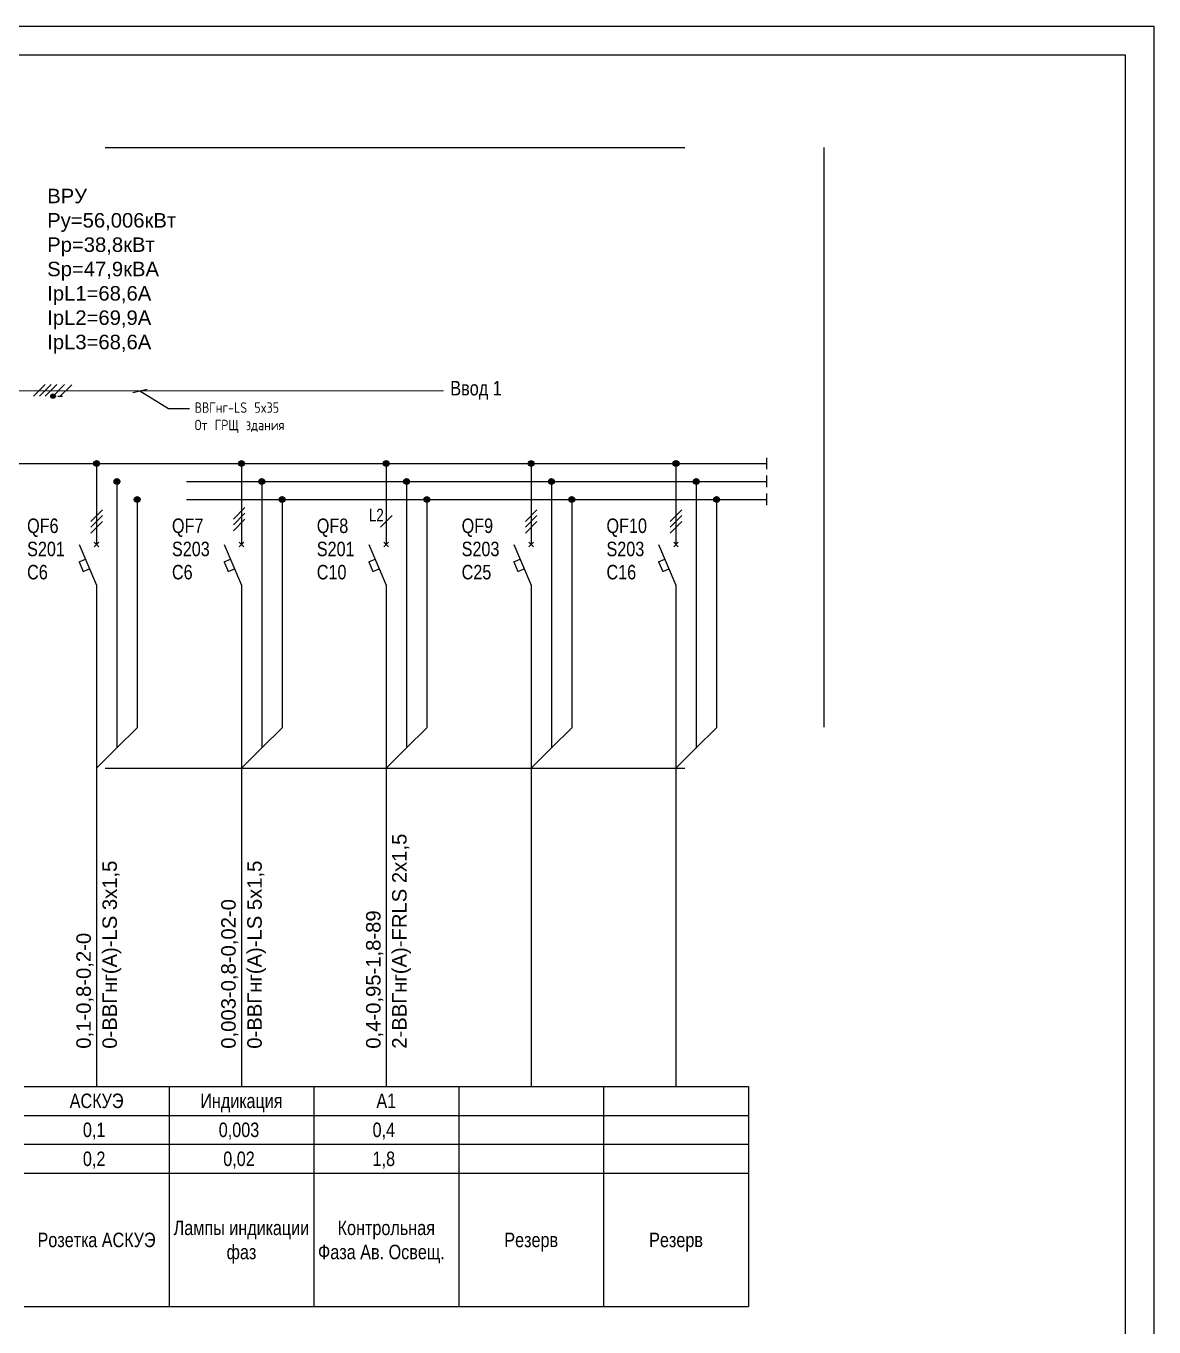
# Model space of a CAD drawing. Header units: metres. Extents: x -1525 to -1043, y -1331 to -1144.
# Drawn here: x -1483.69 to -1464.22, y -1257.56 to -1235.11 of the extents above; entities that cross this region are included whole.
import ezdxf
from ezdxf import colors
from ezdxf.entities.mleader import LeaderData, LeaderLine
from ezdxf.math import Vec2, Vec3

# ---------------------------------------------------------------- set-up
doc = ezdxf.new("R2010")
doc.units = ezdxf.units.M
doc.header["$MEASUREMENT"] = 0
doc.linetypes.add('ELPROJECT1', pattern=[15, 10, -5])
doc.layers.add('ELPROJECT', color=7, linetype='Continuous')
doc.styles.add('ELPROJECT', font='Arial')
doc.styles.get("Standard").update_dxf_attribs({"font": 'txt.shx', "width": 0.8, "height": 0.0025})

# ---------------------------------------------------------------- blocks, each defined once
blk = doc.blocks.new('BLOCK_SWITCH_LINE')
for p, q in [((0, 0), (0, -4)), ((-3, -4), (0, -11)), ((0, -11), (0, -14.5))]:
    blk.add_line(p, q)
blk = doc.blocks.new('BLOCK_SWITCH')
for p, q in [((-0.4, -4.4), (0.4, -3.6)), ((-0.4, -3.6), (0.4, -4.4))]:
    blk.add_line(p, q)
blk.add_blockref('BLOCK_SWITCH_LINE', (0, 0))
blk = doc.blocks.new('BLOCK_AUTOMATIC')
for p, q in [((-3, -7), (-1.9138, -6.5345)), ((-3, -7), (-2.3, -8.6333)), ((-2.3, -8.6333), (-1.2138, -8.1678))]:
    blk.add_line(p, q)
blk.add_blockref('BLOCK_SWITCH', (0, 0))
blk = doc.blocks.new('BLOCK_DOT')
for radius in [0.5, 0.4, 0.3, 0.2, 0.1, 0]:
    blk.add_circle((0, 0), radius)
blk = doc.blocks.new('_Oblique')
at = {"color": 0, "linetype": 'ByBlock', "lineweight": -2}
blk.add_line((0.5, 0.5), (-0.5, -0.5), dxfattribs=at)

msp = doc.modelspace()

# ---------------------------------------------------------------- linework, layer by layer
at = {"lineweight": 15}
msp.add_line((-1485.19825277, -1241.40349012), (-1476.48554232, -1241.40349012), dxfattribs=at)
at = {"layer": 'ELPROJECT'}
for p, q in [((-1506.22162835, -1235.10735083), (-1464.22162835, -1235.10735083)), ((-1464.22162835, -1235.10735083), (-1464.22162835, -1264.80735083)), ((-1504.22162835, -1235.60735083), (-1464.72162835, -1235.60735083)), ((-1464.72162835, -1235.60735083), (-1464.72162835, -1264.30735083)), ((-1483.55826465, -1241.49668335), (-1483.35826465, -1241.29668335)), ((-1483.45826465, -1241.49668335), (-1483.25826465, -1241.29668335)), ((-1483.35826465, -1241.49668335), (-1483.15826465, -1241.29668335)), ((-1483.2241724, -1241.49578876), (-1483.0241724, -1241.29578876)), ((-1483.10190113, -1241.49741069), (-1482.90190113, -1241.29741069)), ((-1483.14190113, -1241.49741069), (-1483.06190113, -1241.49741069)), ((-1495.92162835, -1242.65735083), (-1470.9113856, -1242.65735083)), ((-1482.47162835, -1242.65735083), (-1482.47162835, -1243.65735083)), ((-1479.97162835, -1242.65735083), (-1479.97162835, -1243.65735083)), ((-1477.47162835, -1242.65735083), (-1477.47162835, -1243.65735083)), ((-1474.97162835, -1242.65735083), (-1474.97162835, -1243.65735083)), ((-1472.47162835, -1242.65735083), (-1472.47162835, -1243.65735083)), ((-1470.9113856, -1242.55735083), (-1470.9113856, -1242.75735083)), ((-1482.12162835, -1242.96735083), (-1482.12162835, -1247.56735083)), ((-1479.62162835, -1242.96735083), (-1479.62162835, -1247.56735083)), ((-1477.12162835, -1242.96735083), (-1477.12162835, -1247.56735083)), ((-1474.62162835, -1242.96735083), (-1474.62162835, -1247.56735083)), ((-1472.12162835, -1242.96735083), (-1472.12162835, -1247.56735083)), ((-1470.9113856, -1242.86735083), (-1470.9113856, -1243.06735083)), ((-1470.9113856, -1243.17735083), (-1470.9113856, -1243.37735083)), ((-1481.77162835, -1243.27735083), (-1481.77162835, -1247.21735083)), ((-1480.11162835, -1243.61735083), (-1479.91162835, -1243.41735083)), ((-1479.27162835, -1243.27735083), (-1479.27162835, -1247.21735083)), ((-1476.77162835, -1243.27735083), (-1476.77162835, -1247.21735083)), ((-1474.27162835, -1243.27735083), (-1474.27162835, -1247.21735083)), ((-1471.77162835, -1243.27735083), (-1471.77162835, -1247.21735083)), ((-1482.57162835, -1243.65735083), (-1482.37162835, -1243.45735083)), ((-1482.57162835, -1243.75735083), (-1482.37162835, -1243.55735083)), ((-1480.11162835, -1243.71735083), (-1479.91162835, -1243.51735083)), ((-1480.11162835, -1243.81735083), (-1479.91162835, -1243.61735083)), ((-1477.57162835, -1243.75735083), (-1477.37162835, -1243.55735083)), ((-1475.07162835, -1243.65735083), (-1474.87162835, -1243.45735083)), ((-1475.07162835, -1243.75735083), (-1474.87162835, -1243.55735083)), ((-1472.57162835, -1243.65735083), (-1472.37162835, -1243.45735083)), ((-1472.57162835, -1243.75735083), (-1472.37162835, -1243.55735083)), ((-1482.57162835, -1243.85735083), (-1482.37162835, -1243.65735083)), ((-1475.07162835, -1243.85735083), (-1474.87162835, -1243.65735083)), ((-1472.57162835, -1243.85735083), (-1472.37162835, -1243.65735083)), ((-1482.47162835, -1245.10735083), (-1482.47162835, -1253.40735083)), ((-1479.97162835, -1245.10735083), (-1479.97162835, -1253.40735083)), ((-1477.47162835, -1245.10735083), (-1477.47162835, -1253.40735083)), ((-1474.97162835, -1245.10735083), (-1474.97162835, -1253.40735083)), ((-1472.47162835, -1245.10735083), (-1472.47162835, -1253.40735083)), ((-1482.12162835, -1247.56735083), (-1481.77162835, -1247.21735083)), ((-1479.62162835, -1247.56735083), (-1479.27162835, -1247.21735083)), ((-1477.12162835, -1247.56735083), (-1476.77162835, -1247.21735083)), ((-1474.62162835, -1247.56735083), (-1474.27162835, -1247.21735083)), ((-1472.12162835, -1247.56735083), (-1471.77162835, -1247.21735083)), ((-1482.47162835, -1247.91735083), (-1482.12162835, -1247.56735083)), ((-1479.97162835, -1247.91735083), (-1479.62162835, -1247.56735083)), ((-1477.47162835, -1247.91735083), (-1477.12162835, -1247.56735083)), ((-1474.97162835, -1247.91735083), (-1474.62162835, -1247.56735083)), ((-1472.47162835, -1247.91735083), (-1472.12162835, -1247.56735083)), ((-1483.72162835, -1253.40735083), (-1481.22162835, -1253.40735083)), ((-1481.22162835, -1253.40735083), (-1481.22162835, -1257.20735083)), ((-1481.22162835, -1253.40735083), (-1478.72162835, -1253.40735083)), ((-1478.72162835, -1253.40735083), (-1478.72162835, -1257.20735083)), ((-1478.72162835, -1253.40735083), (-1476.22162835, -1253.40735083)), ((-1476.22162835, -1253.40735083), (-1476.22162835, -1257.20735083)), ((-1476.22162835, -1253.40735083), (-1476.22162835, -1257.20735083)), ((-1476.22162835, -1253.40735083), (-1473.72162835, -1253.40735083)), ((-1473.72162835, -1253.40735083), (-1473.72162835, -1257.20735083)), ((-1473.72162835, -1253.40735083), (-1473.72162835, -1257.20735083)), ((-1473.72162835, -1253.40735083), (-1471.22162835, -1253.40735083)), ((-1471.22162835, -1253.40735083), (-1471.22162835, -1257.20735083)), ((-1483.72162835, -1253.90735083), (-1481.22162835, -1253.90735083)), ((-1481.22162835, -1253.90735083), (-1478.72162835, -1253.90735083)), ((-1478.72162835, -1253.90735083), (-1476.22162835, -1253.90735083)), ((-1476.22162835, -1253.90735083), (-1473.72162835, -1253.90735083)), ((-1473.72162835, -1253.90735083), (-1471.22162835, -1253.90735083)), ((-1483.72162835, -1254.40735083), (-1481.22162835, -1254.40735083)), ((-1481.22162835, -1254.40735083), (-1478.72162835, -1254.40735083)), ((-1478.72162835, -1254.40735083), (-1476.22162835, -1254.40735083)), ((-1476.22162835, -1254.40735083), (-1473.72162835, -1254.40735083)), ((-1473.72162835, -1254.40735083), (-1471.22162835, -1254.40735083)), ((-1483.72162835, -1254.90735083), (-1481.22162835, -1254.90735083)), ((-1481.22162835, -1254.90735083), (-1478.72162835, -1254.90735083)), ((-1478.72162835, -1254.90735083), (-1476.22162835, -1254.90735083)), ((-1476.22162835, -1254.90735083), (-1473.72162835, -1254.90735083)), ((-1473.72162835, -1254.90735083), (-1471.22162835, -1254.90735083)), ((-1483.72162835, -1257.20735083), (-1481.22162835, -1257.20735083)), ((-1481.22162835, -1257.20735083), (-1478.72162835, -1257.20735083)), ((-1478.72162835, -1257.20735083), (-1476.22162835, -1257.20735083)), ((-1476.22162835, -1257.20735083), (-1473.72162835, -1257.20735083)), ((-1473.72162835, -1257.20735083), (-1471.22162835, -1257.20735083))]:
    msp.add_line(p, q, dxfattribs=at)
at = {"layer": 'ELPROJECT', "color": 7, "linetype": 'ELPROJECT1'}
for p, q in [((-1497.32162835, -1237.20641251), (-1469.91828, -1237.20641251)), ((-1469.91828, -1237.20641251), (-1469.91828, -1247.91735083)), ((-1495.92162835, -1242.96735083), (-1470.9113856, -1242.96735083)), ((-1495.92162835, -1243.27735083), (-1470.9113856, -1243.27735083)), ((-1497.32162835, -1247.91735083), (-1469.91828, -1247.91735083))]:
    msp.add_line(p, q, dxfattribs=at)
at = {"layer": 'ELPROJECT'}
for radius in [0.04, 0.03, 0.02, 0.01, 0]:
    msp.add_circle((-1483.2241724, -1241.49578876), radius, dxfattribs=at)

# ---------------------------------------------------------------- block references
at = {"layer": 'ELPROJECT', "xscale": 0.1, "yscale": 0.1, "zscale": 0.1}
for name, p in [('BLOCK_DOT', (-1482.47162835, -1242.65735083)), ('BLOCK_DOT', (-1479.97162835, -1242.65735083)), ('BLOCK_DOT', (-1477.47162835, -1242.65735083)), ('BLOCK_DOT', (-1474.97162835, -1242.65735083)), ('BLOCK_DOT', (-1472.47162835, -1242.65735083)), ('BLOCK_DOT', (-1482.12162835, -1242.96735083)), ('BLOCK_DOT', (-1479.62162835, -1242.96735083)), ('BLOCK_DOT', (-1477.12162835, -1242.96735083)), ('BLOCK_DOT', (-1474.62162835, -1242.96735083)), ('BLOCK_DOT', (-1472.12162835, -1242.96735083)), ('BLOCK_DOT', (-1481.77162835, -1243.27735083)), ('BLOCK_DOT', (-1479.27162835, -1243.27735083)), ('BLOCK_DOT', (-1476.77162835, -1243.27735083)), ('BLOCK_DOT', (-1474.27162835, -1243.27735083)), ('BLOCK_DOT', (-1471.77162835, -1243.27735083)), ('BLOCK_AUTOMATIC', (-1482.47162835, -1243.65735083)), ('BLOCK_AUTOMATIC', (-1479.97162835, -1243.65735083)), ('BLOCK_AUTOMATIC', (-1477.47162835, -1243.65735083)), ('BLOCK_AUTOMATIC', (-1474.97162835, -1243.65735083)), ('BLOCK_AUTOMATIC', (-1472.47162835, -1243.65735083))]:
    msp.add_blockref(name, p, dxfattribs=at)

# ---------------------------------------------------------------- texts
at = {"layer": 'ELPROJECT', "style": 'ELPROJECT'}
for s, p in [('ВРУ', (-1483.32465885, -1238.16556888)), ('Pу=56,006кВт', (-1483.32465885, -1238.58556888)), ('Pр=38,8кВт', (-1483.32465885, -1239.00556888)), ('Sр=47,9кВА', (-1483.32465885, -1239.42556888)), ('IрL1=68,6А', (-1483.32465885, -1239.84556888)), ('IрL2=69,9А', (-1483.32465885, -1240.26556888)), ('IрL3=68,6А', (-1483.32465885, -1240.68556888))]:
    msp.add_text(s, height=0.25, dxfattribs=at).set_placement(p)
for s, height, width, p in [('Ввод 1', 0.25, 0.8, (-1476.366677, -1241.48250455)), ('QF6', 0.25, 0.8, (-1483.67162835, -1243.85735083)), ('QF7', 0.25, 0.8, (-1481.17162835, -1243.85735083)), ('QF8', 0.25, 0.8, (-1478.67162835, -1243.85735083)), ('L2', 0.22, 0.75, (-1477.77162835, -1243.65735083)), ('QF9', 0.25, 0.8, (-1476.17162835, -1243.85735083)), ('QF10', 0.25, 0.8, (-1473.67162835, -1243.85735083)), ('S201', 0.25, 0.8, (-1483.67162835, -1244.25735083)), ('S203', 0.25, 0.8, (-1481.17162835, -1244.25735083)), ('S201', 0.25, 0.8, (-1478.67162835, -1244.25735083)), ('S203', 0.25, 0.8, (-1476.17162835, -1244.25735083)), ('S203', 0.25, 0.8, (-1473.67162835, -1244.25735083)), ('C6', 0.25, 0.8, (-1483.67162835, -1244.65735083)), ('C6', 0.25, 0.8, (-1481.17162835, -1244.65735083)), ('C10', 0.25, 0.8, (-1478.67162835, -1244.65735083)), ('C25', 0.25, 0.8, (-1476.17162835, -1244.65735083)), ('C16', 0.25, 0.8, (-1473.67162835, -1244.65735083)), ('АСКУЭ', 0.25, 0.8, (-1482.93639835, -1253.78235083)), ('Индикация', 0.25, 0.8, (-1480.68228835, -1253.78235083)), ('А1', 0.25, 0.8, (-1477.64270835, -1253.78235083)), ('0,1', 0.25, 0.8, (-1482.70849835, -1254.28235083)), ('0,003', 0.25, 0.8, (-1480.36389835, -1254.28235083)), ('0,4', 0.25, 0.8, (-1477.70849835, -1254.28235083)), ('0,2', 0.25, 0.8, (-1482.70849835, -1254.78235083)), ('0,02', 0.25, 0.8, (-1480.28619835, -1254.78235083)), ('1,8', 0.25, 0.8, (-1477.70849835, -1254.78235083)), ('Лампы индикации', 0.25, 0.8, (-1481.14254835, -1255.97402083)), ('Контрольная', 0.25, 0.8, (-1478.31197835, -1255.97402083)), ('Розетка АСКУЭ', 0.25, 0.8, (-1483.49168835, -1256.18235083)), ('Резерв', 0.25, 0.8, (-1475.43511682, -1256.18235083)), ('Резерв', 0.25, 0.8, (-1472.93511682, -1256.18235083)), ('фаз', 0.25, 0.8, (-1480.22829835, -1256.39068083)), ('Фаза Ав. Освещ.', 0.25, 0.8, (-1478.65076835, -1256.39068083))]:
    msp.add_text(s, height=height, dxfattribs=dict(at, width=width)).set_placement(p)
for s, p in [('2-ВВГнг(А)-FRLS 2х1,5', (-1477.12162835, -1252.75735083)), ('0-ВВГнг(А)-LS 3х1,5', (-1482.12162835, -1252.75735083)), ('0-ВВГнг(А)-LS 5х1,5', (-1479.62162835, -1252.75735083)), ('0,003-0,8-0,02-0', (-1480.07162835, -1252.75735083)), ('0,4-0,95-1,8-89', (-1477.57162835, -1252.75735083)), ('0,1-0,8-0,2-0', (-1482.57162835, -1252.75735083))]:
    msp.add_text(s, height=0.25, rotation=90, dxfattribs=at).set_placement(p)

# ---------------------------------------------------------------- leaders
at = {"lineweight": 15}
ml = msp.add_multileader_mtext('Standard', dxfattribs=at)
ml.set_content('ВВГнг-LS 5x35 \\PОт ГРЩ здания', color=256)
ml.set_leader_properties()
ml.set_arrow_properties(name='OBLIQUE')
ml.build(insert=Vec2(0, 0))
ml.multileader.update_dxf_attribs({"text_right_attachment_type": 6, "dogleg_length": 0.36, "arrow_head_size": 0.18})
ctx = ml.context
ctx.base_point, ctx.char_height, ctx.arrow_head_size, ctx.landing_gap_size, ctx.plane_origin = Vec3(-1480.86903058, -1241.70800443), 0.18, 0.18, 0.09, Vec3(-1481.72487633, -1241.40276016)
ctx.right_attachment = 6
notes = []
notes.append((ctx, [(0, (1, 1, 0), (-1481.22903058, -1241.70800443), (1, 0), 0.36, [(0, [(-1481.72487633, -1241.40276016)], 0, [])])]))
ctx.mtext.insert, ctx.mtext.flow_direction = Vec3(-1480.77903058, -1241.60300443), 5
for ctx, leaders in notes:
    for number, flags, end, landing, length, lines in leaders:
        leader = LeaderData()
        leader.index, (leader.has_last_leader_line, leader.has_dogleg_vector, leader.attachment_direction) = number, flags
        leader.last_leader_point, leader.dogleg_vector, leader.dogleg_length = Vec3(end), Vec3(landing), length
        for number, points, colour, breaks in lines:
            line = LeaderLine()
            line.index, line.vertices, line.color, line.breaks = number, Vec3.list(points), colors.encode_raw_color(colour), breaks
            leader.lines.append(line)
        ctx.leaders.append(leader)

doc.saveas('drawing.dxf')
